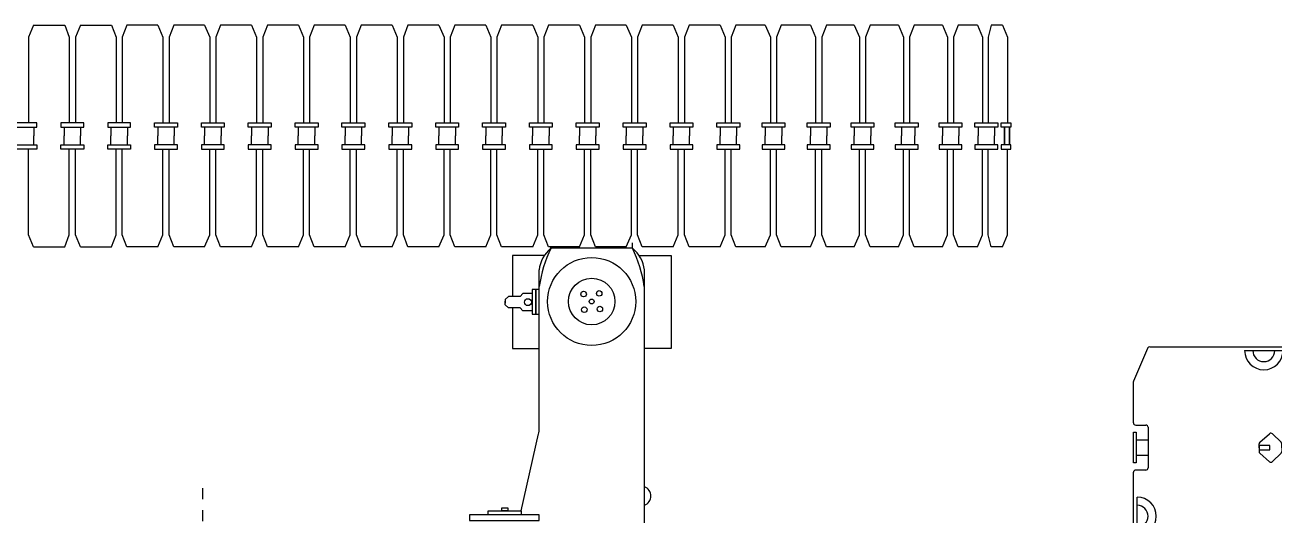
# Model space of a CAD drawing. Header units: millimetres. Extents: x 145 to 546, y 191 to 658.
# Drawn here: x 310.35 to 321.61, y 234.5 to 238.91 of the extents above; entities that cross this region are included whole.
import ezdxf

# ---------------------------------------------------------------- set-up
doc = ezdxf.new("R2010")
doc.units = ezdxf.units.MM
doc.linetypes.add('CENTER', pattern=[50.8, 31.75, -6.35, 6.35, -6.35])
doc.layers.add('Centerline', color=7, linetype='CENTER')

# ---------------------------------------------------------------- blocks, each defined once
blk = doc.blocks.new('DEMAG CC8800 TRACTOR TV')
for p, q in [((-1523, 6250), (-1568, 6140)), ((-1523, 6250), (-1243, 6250)), ((-1243, 6250), (-1201, 6140)), ((-1243, 6250), (-1201, 6140)), ((-1100, 6250), (-1146, 6140)), ((-1100, 6250), (-821, 6250)), ((-821, 6250), (-779, 6140)), ((-821, 6250), (-779, 6140)), ((-683, 6250), (-725, 6140)), ((-683, 6250), (-725, 6140)), ((-403, 6250), (-683, 6250)), ((-403, 6250), (-357, 6140)), ((-260, 6250), (-302, 6140)), ((-260, 6250), (-302, 6140)), ((19, 6250), (-260, 6250)), ((19, 6250), (65, 6140)), ((162, 6250), (120, 6140)), ((162, 6250), (120, 6140)), ((441, 6250), (162, 6250)), ((441, 6250), (487, 6140)), ((584, 6250), (543, 6140)), ((584, 6250), (543, 6140)), ((864, 6250), (584, 6250)), ((864, 6250), (910, 6140)), ((1007, 6250), (965, 6140)), ((1007, 6250), (965, 6140)), ((1286, 6250), (1007, 6250)), ((1286, 6250), (1332, 6140)), ((1429, 6250), (1387, 6140)), ((1429, 6250), (1387, 6140)), ((1709, 6250), (1429, 6250)), ((1709, 6250), (1754, 6140)), ((1852, 6250), (1810, 6140)), ((1852, 6250), (1810, 6140)), ((2131, 6250), (1852, 6250)), ((2131, 6250), (2177, 6140)), ((2274, 6250), (2232, 6140)), ((2274, 6250), (2232, 6140)), ((2553, 6250), (2274, 6250)), ((2553, 6250), (2599, 6140)), ((2696, 6250), (2654, 6140)), ((2696, 6250), (2654, 6140)), ((2976, 6250), (2696, 6250)), ((2976, 6250), (3021, 6140)), ((3119, 6250), (3077, 6140)), ((3119, 6250), (3077, 6140)), ((3398, 6250), (3119, 6250)), ((3398, 6250), (3444, 6140)), ((3541, 6250), (3499, 6140)), ((3541, 6250), (3499, 6140)), ((3820, 6250), (3541, 6250)), ((3820, 6250), (3866, 6140)), ((3963, 6250), (3922, 6140)), ((3963, 6250), (3922, 6140)), ((4243, 6250), (3963, 6250)), ((4243, 6250), (4289, 6140)), ((4386, 6250), (4344, 6140)), ((4386, 6250), (4344, 6140)), ((4665, 6250), (4386, 6250)), ((4665, 6250), (4711, 6140)), ((4808, 6250), (4766, 6140)), ((4808, 6250), (4766, 6140)), ((5073, 6250), (4808, 6250)), ((5073, 6250), (5119, 6140)), ((5216, 6250), (5174, 6140)), ((5216, 6250), (5174, 6140)), ((5481, 6250), (5216, 6250)), ((5481, 6250), (5526, 6140)), ((5624, 6250), (5582, 6140)), ((5624, 6250), (5582, 6140)), ((5875, 6250), (5624, 6250)), ((5875, 6250), (5921, 6140)), ((6018, 6250), (5976, 6140)), ((6018, 6250), (5976, 6140)), ((6274, 6250), (6018, 6250)), ((6274, 6250), (6320, 6140)), ((6416, 6250), (6374, 6140)), ((6669, 6250), (6416, 6250)), ((6669, 6250), (6715, 6140)), ((6812, 6250), (6770, 6140)), ((6986, 6250), (6812, 6250)), ((6986, 6250), (7032, 6140)), ((7110, 6250), (7081, 6140)), ((7211, 6250), (7110, 6250)), ((7211, 6250), (7257, 6140)), ((-1568, 6140), (-1568, 5368)), ((-1201, 6140), (-1201, 5368)), ((-1146, 6140), (-1146, 5368)), ((-779, 6140), (-779, 5368)), ((-725, 6140), (-725, 5368)), ((-357, 6140), (-357, 5368)), ((-302, 6140), (-302, 5368)), ((65, 6140), (65, 5368)), ((120, 6140), (120, 5368)), ((487, 6140), (487, 5368)), ((543, 6140), (543, 5368)), ((910, 6140), (910, 5368)), ((965, 6140), (965, 5368)), ((1332, 6140), (1332, 5368)), ((1387, 6140), (1387, 5368)), ((1754, 6140), (1754, 5368)), ((1810, 6140), (1810, 5368)), ((2177, 6140), (2177, 5368)), ((2232, 6140), (2232, 5368)), ((2599, 6140), (2599, 5368)), ((2654, 6140), (2654, 5368)), ((3021, 6140), (3021, 5368)), ((3077, 6140), (3077, 5368)), ((3444, 6140), (3444, 5368)), ((3499, 6140), (3499, 5368)), ((3866, 6140), (3866, 5368)), ((3922, 6140), (3922, 5368)), ((4289, 6140), (4289, 5368)), ((4344, 6140), (4344, 5368)), ((4711, 6140), (4711, 5368)), ((4766, 6140), (4766, 5368)), ((5119, 6140), (5119, 5368)), ((5174, 6140), (5174, 5368)), ((5526, 6140), (5526, 5368)), ((5582, 6140), (5582, 5368)), ((5921, 6140), (5921, 5368)), ((5976, 6140), (5976, 5368)), ((6320, 6140), (6320, 5368)), ((6374, 6140), (6374, 5368)), ((6715, 6140), (6715, 5368)), ((6770, 6140), (6770, 5368)), ((7032, 6140), (7032, 5368)), ((7081, 6140), (7081, 5368)), ((7257, 6140), (7257, 5368)), ((-1522, 5329), (-1522, 5250)), ((-1248, 5329), (-1248, 5250)), ((-1248, 5329), (-1248, 5250)), ((-1100, 5329), (-1100, 5250)), ((-826, 5329), (-826, 5250)), ((-826, 5329), (-826, 5250)), ((-678, 5329), (-678, 5250)), ((-404, 5329), (-404, 5250)), ((-255, 5329), (-255, 5250)), ((-255, 5329), (-255, 5250)), ((19, 5329), (19, 5250)), ((167, 5329), (167, 5250)), ((167, 5329), (167, 5250)), ((441, 5329), (441, 5250)), ((590, 5329), (590, 5250)), ((590, 5329), (590, 5250)), ((863, 5329), (863, 5250)), ((1012, 5329), (1012, 5250)), ((1012, 5329), (1012, 5250)), ((1286, 5329), (1286, 5250)), ((1434, 5329), (1434, 5250)), ((1434, 5329), (1434, 5250)), ((1708, 5329), (1708, 5250)), ((1857, 5329), (1857, 5250)), ((1857, 5329), (1857, 5250)), ((2131, 5329), (2131, 5250)), ((2279, 5329), (2279, 5250)), ((2279, 5329), (2279, 5250)), ((2553, 5329), (2553, 5250)), ((2701, 5329), (2701, 5250)), ((2701, 5329), (2701, 5250)), ((2975, 5329), (2975, 5250)), ((3124, 5329), (3124, 5250)), ((3124, 5329), (3124, 5250)), ((3398, 5329), (3398, 5250)), ((3546, 5329), (3546, 5250)), ((3546, 5329), (3546, 5250)), ((3820, 5329), (3820, 5250)), ((3969, 5329), (3969, 5250)), ((3969, 5329), (3969, 5250)), ((4242, 5329), (4242, 5250)), ((4391, 5329), (4391, 5250)), ((4391, 5329), (4391, 5250)), ((4665, 5329), (4665, 5250)), ((4813, 5329), (4813, 5250)), ((4813, 5329), (4813, 5250)), ((5073, 5329), (5073, 5250)), ((5221, 5329), (5221, 5250)), ((5221, 5329), (5221, 5250)), ((5480, 5329), (5480, 5250)), ((5629, 5329), (5629, 5250)), ((5629, 5329), (5629, 5250)), ((5875, 5329), (5875, 5250)), ((6023, 5329), (6023, 5250)), ((6023, 5329), (6023, 5250)), ((6023, 5329), (6023, 5250)), ((6301, 5329), (6301, 5250)), ((6422, 5329), (6422, 5250)), ((6422, 5329), (6422, 5250)), ((6422, 5329), (6422, 5250)), ((6669, 5329), (6669, 5250)), ((6817, 5329), (6817, 5250)), ((6992, 5329), (6992, 5250)), ((7140, 5329), (7140, 5250)), ((-1522, 5171), (-1522, 5250)), ((-1248, 5171), (-1248, 5250)), ((-1248, 5171), (-1248, 5250)), ((-1100, 5171), (-1100, 5250)), ((-826, 5171), (-826, 5250)), ((-826, 5171), (-826, 5250)), ((-678, 5171), (-678, 5250)), ((-404, 5171), (-404, 5250)), ((-255, 5171), (-255, 5250)), ((-255, 5171), (-255, 5250)), ((19, 5171), (19, 5250)), ((167, 5171), (167, 5250)), ((167, 5171), (167, 5250)), ((441, 5171), (441, 5250)), ((590, 5171), (590, 5250)), ((590, 5171), (590, 5250)), ((863, 5171), (863, 5250)), ((1012, 5171), (1012, 5250)), ((1012, 5171), (1012, 5250)), ((1286, 5171), (1286, 5250)), ((1434, 5171), (1434, 5250)), ((1434, 5171), (1434, 5250)), ((1708, 5171), (1708, 5250)), ((1857, 5171), (1857, 5250)), ((1857, 5171), (1857, 5250)), ((2131, 5171), (2131, 5250)), ((2279, 5171), (2279, 5250)), ((2279, 5171), (2279, 5250)), ((2553, 5171), (2553, 5250)), ((2701, 5171), (2701, 5250)), ((2701, 5171), (2701, 5250)), ((2975, 5171), (2975, 5250)), ((3124, 5171), (3124, 5250)), ((3124, 5171), (3124, 5250)), ((3398, 5171), (3398, 5250)), ((3546, 5171), (3546, 5250)), ((3546, 5171), (3546, 5250)), ((3820, 5171), (3820, 5250)), ((3969, 5171), (3969, 5250)), ((3969, 5171), (3969, 5250)), ((4242, 5171), (4242, 5250)), ((4391, 5171), (4391, 5250)), ((4391, 5171), (4391, 5250)), ((4665, 5171), (4665, 5250)), ((4813, 5171), (4813, 5250)), ((4813, 5171), (4813, 5250)), ((5073, 5171), (5073, 5250)), ((5221, 5171), (5221, 5250)), ((5221, 5171), (5221, 5250)), ((5480, 5171), (5480, 5250)), ((5629, 5171), (5629, 5250)), ((5629, 5171), (5629, 5250)), ((5875, 5171), (5875, 5250)), ((6023, 5171), (6023, 5250)), ((6023, 5171), (6023, 5250)), ((6023, 5171), (6023, 5250)), ((6301, 5171), (6301, 5250)), ((6422, 5171), (6422, 5250)), ((6422, 5171), (6422, 5250)), ((6422, 5171), (6422, 5250)), ((6669, 5171), (6669, 5250)), ((6817, 5171), (6817, 5250)), ((6992, 5171), (6992, 5250)), ((7140, 5171), (7140, 5250)), ((-1568, 4360), (-1568, 5132)), ((-1201, 4360), (-1201, 5132)), ((-1146, 4360), (-1146, 5132)), ((-779, 4360), (-779, 5132)), ((-725, 4360), (-725, 5132)), ((-357, 4360), (-357, 5132)), ((-302, 4360), (-302, 5132)), ((65, 4360), (65, 5132)), ((120, 4360), (120, 5132)), ((487, 4360), (487, 5132)), ((543, 4360), (543, 5132)), ((910, 4360), (910, 5132)), ((965, 4360), (965, 5132)), ((1332, 4360), (1332, 5132)), ((1387, 4360), (1387, 5132)), ((1754, 4360), (1754, 5132)), ((1810, 4360), (1810, 5132)), ((2177, 4360), (2177, 5132)), ((2232, 4360), (2232, 5132)), ((2599, 4360), (2599, 5132)), ((2654, 4360), (2654, 5132)), ((3021, 4360), (3021, 5132)), ((3077, 4360), (3077, 5132)), ((3444, 4360), (3444, 5132)), ((3499, 4360), (3499, 5132)), ((3866, 4360), (3866, 5132)), ((3922, 4360), (3922, 5132)), ((4289, 4360), (4289, 5132)), ((4344, 4360), (4344, 5132)), ((4711, 4360), (4711, 5132)), ((4766, 4360), (4766, 5132)), ((5119, 4360), (5119, 5132)), ((5174, 4360), (5174, 5132)), ((5526, 4360), (5526, 5132)), ((5582, 4360), (5582, 5132)), ((5921, 4360), (5921, 5132)), ((5976, 4360), (5976, 5132)), ((6320, 4360), (6320, 5132)), ((6374, 4360), (6374, 5132)), ((6715, 4360), (6715, 5132)), ((6770, 4360), (6770, 5132)), ((7032, 4360), (7032, 5132)), ((7081, 4360), (7081, 5132)), ((7257, 4360), (7257, 5132)), ((-1523, 4250), (-1568, 4360)), ((-1243, 4250), (-1201, 4360)), ((-1243, 4250), (-1201, 4360)), ((-1100, 4250), (-1146, 4360)), ((-821, 4250), (-779, 4360)), ((-821, 4250), (-779, 4360)), ((-683, 4250), (-725, 4360)), ((-683, 4250), (-725, 4360)), ((-403, 4250), (-357, 4360)), ((-260, 4250), (-302, 4360)), ((-260, 4250), (-302, 4360)), ((19, 4250), (65, 4360)), ((162, 4250), (120, 4360)), ((162, 4250), (120, 4360)), ((441, 4250), (487, 4360)), ((584, 4250), (543, 4360)), ((584, 4250), (543, 4360)), ((864, 4250), (910, 4360)), ((1007, 4250), (965, 4360)), ((1007, 4250), (965, 4360)), ((1286, 4250), (1332, 4360)), ((1429, 4250), (1387, 4360)), ((1429, 4250), (1387, 4360)), ((1709, 4250), (1754, 4360)), ((1852, 4250), (1810, 4360)), ((1852, 4250), (1810, 4360)), ((2131, 4250), (2177, 4360)), ((2274, 4250), (2232, 4360)), ((2274, 4250), (2232, 4360)), ((2553, 4250), (2599, 4360)), ((2696, 4250), (2654, 4360)), ((2696, 4250), (2654, 4360)), ((2976, 4250), (3021, 4360)), ((3119, 4250), (3077, 4360)), ((3119, 4250), (3077, 4360)), ((3398, 4250), (3444, 4360)), ((3541, 4250), (3499, 4360)), ((3541, 4250), (3499, 4360)), ((3820, 4250), (3866, 4360)), ((3876, 4238), (3876, 4287)), ((3963, 4250), (3922, 4360)), ((3963, 4250), (3922, 4360)), ((4243, 4250), (4289, 4360)), ((4386, 4250), (4344, 4360)), ((4386, 4250), (4344, 4360)), ((4665, 4250), (4711, 4360)), ((4808, 4250), (4766, 4360)), ((4808, 4250), (4766, 4360)), ((5073, 4250), (5119, 4360)), ((5216, 4250), (5174, 4360)), ((5216, 4250), (5174, 4360)), ((5481, 4250), (5526, 4360)), ((5624, 4250), (5582, 4360)), ((5624, 4250), (5582, 4360)), ((5875, 4250), (5921, 4360)), ((6018, 4250), (5976, 4360)), ((6018, 4250), (5976, 4360)), ((6274, 4250), (6320, 4360)), ((6416, 4250), (6374, 4360)), ((6669, 4250), (6715, 4360)), ((6812, 4250), (6770, 4360)), ((6986, 4250), (7032, 4360)), ((7110, 4250), (7081, 4360)), ((7211, 4250), (7257, 4360)), ((-1523, 4250), (-1243, 4250)), ((-1100, 4250), (-821, 4250)), ((-403, 4250), (-683, 4250)), ((19, 4250), (-260, 4250)), ((441, 4250), (162, 4250)), ((864, 4250), (584, 4250)), ((1286, 4250), (1007, 4250)), ((1709, 4250), (1429, 4250)), ((2131, 4250), (1852, 4250)), ((2553, 4250), (2274, 4250)), ((2976, 4250), (2696, 4250)), ((3081, 4173), (2794, 4173)), ((2794, 4173), (2794, 3803)), ((3398, 4250), (3119, 4250)), ((3141, 4238), (3141, 4250)), ((3876, 4238), (3142, 4238)), ((3820, 4250), (3541, 4250)), ((3936, 4173), (4223, 4173)), ((4243, 4250), (3963, 4250)), ((4223, 4173), (4223, 3335)), ((4665, 4250), (4386, 4250)), ((5073, 4250), (4808, 4250)), ((5481, 4250), (5216, 4250)), ((5875, 4250), (5624, 4250)), ((6274, 4250), (6018, 4250)), ((6669, 4250), (6416, 4250)), ((6986, 4250), (6812, 4250)), ((7211, 4250), (7110, 4250)), ((3034, 2613), (3034, 4043)), ((3983, 0), (3983, 4043)), ((2887, 3830), (2863, 3803)), ((2970, 3830), (2887, 3830)), ((2759, 3803), (2728, 3777)), ((2728, 3777), (2728, 3742)), ((2728, 3728), (2728, 3762)), ((2759, 3701), (2728, 3728)), ((2863, 3803), (2759, 3803)), ((2863, 3701), (2759, 3701)), ((2794, 3701), (2794, 3335)), ((2887, 3674), (2863, 3701)), ((2970, 3674), (2887, 3674)), ((2794, 3335), (3034, 3335)), ((4223, 3335), (3983, 3335)), ((2872, 1871), (3029, 2564))]:
    blk.add_line(p, q)
for points in [[(-1700, 5368), (-1700, 5329), (-1493, 5329), (-1493, 5368)], [(-1277, 5368), (-1277, 5329), (-1071, 5329), (-1071, 5368)], [(-855, 5368), (-855, 5329), (-649, 5329), (-649, 5368)], [(-226, 5368), (-226, 5329), (-433, 5329), (-433, 5368)], [(196, 5368), (196, 5329), (-10, 5329), (-10, 5368)], [(619, 5368), (619, 5329), (412, 5329), (412, 5368)], [(1041, 5368), (1041, 5329), (835, 5329), (835, 5368)], [(1463, 5368), (1463, 5329), (1257, 5329), (1257, 5368)], [(1886, 5368), (1886, 5329), (1679, 5329), (1679, 5368)], [(2308, 5368), (2308, 5329), (2102, 5329), (2102, 5368)], [(2730, 5368), (2730, 5329), (2524, 5329), (2524, 5368)], [(3153, 5368), (3153, 5329), (2946, 5329), (2946, 5368)], [(3575, 5368), (3575, 5329), (3369, 5329), (3369, 5368)], [(3998, 5368), (3998, 5329), (3791, 5329), (3791, 5368)], [(4420, 5368), (4420, 5329), (4214, 5329), (4214, 5368)], [(4842, 5368), (4842, 5329), (4636, 5329), (4636, 5368)], [(5250, 5368), (5250, 5329), (5044, 5329), (5044, 5368)], [(5658, 5368), (5658, 5329), (5451, 5329), (5451, 5368)], [(6052, 5368), (6052, 5329), (5846, 5329), (5846, 5368)], [(6450, 5368), (6450, 5329), (6244, 5329), (6244, 5368)], [(6846, 5368), (6846, 5329), (6640, 5329), (6640, 5368)], [(7169, 5368), (7169, 5329), (6963, 5329), (6963, 5368)], [(7285, 5368), (7285, 5329), (7200, 5329), (7200, 5368)], [(7229, 5329), (7229, 5250), (7229, 5250), (7229, 5329)], [(7273, 5329), (7273, 5250), (7273, 5250), (7273, 5329)], [(7229, 5171), (7229, 5250), (7229, 5250), (7229, 5171)], [(7273, 5171), (7273, 5250), (7273, 5250), (7273, 5171)], [(-1700, 5132), (-1700, 5171), (-1493, 5171), (-1493, 5132)], [(-1277, 5132), (-1277, 5171), (-1071, 5171), (-1071, 5132)], [(-855, 5132), (-855, 5171), (-649, 5171), (-649, 5132)], [(-226, 5132), (-226, 5171), (-433, 5171), (-433, 5132)], [(196, 5132), (196, 5171), (-10, 5171), (-10, 5132)], [(619, 5132), (619, 5171), (412, 5171), (412, 5132)], [(1041, 5132), (1041, 5171), (835, 5171), (835, 5132)], [(1463, 5132), (1463, 5171), (1257, 5171), (1257, 5132)], [(1886, 5132), (1886, 5171), (1679, 5171), (1679, 5132)], [(2308, 5132), (2308, 5171), (2102, 5171), (2102, 5132)], [(2730, 5132), (2730, 5171), (2524, 5171), (2524, 5132)], [(3153, 5132), (3153, 5171), (2946, 5171), (2946, 5132)], [(3575, 5132), (3575, 5171), (3369, 5171), (3369, 5132)], [(3998, 5132), (3998, 5171), (3791, 5171), (3791, 5132)], [(4420, 5132), (4420, 5171), (4214, 5171), (4214, 5132)], [(4842, 5132), (4842, 5171), (4636, 5171), (4636, 5132)], [(5250, 5132), (5250, 5171), (5044, 5171), (5044, 5132)], [(5658, 5132), (5658, 5171), (5451, 5171), (5451, 5132)], [(6052, 5132), (6052, 5171), (5846, 5171), (5846, 5132)], [(6450, 5132), (6450, 5171), (6244, 5171), (6244, 5132)], [(6846, 5132), (6846, 5171), (6640, 5171), (6640, 5132)], [(7169, 5132), (7169, 5171), (6963, 5171), (6963, 5132)], [(7285, 5132), (7285, 5171), (7200, 5171), (7200, 5132)], [(3003, 3866), (2970, 3866), (2970, 3644), (3003, 3644)], [(3034, 3866), (3003, 3866), (3003, 3645), (3034, 3645)], [(3034, 1834), (2405, 1834), (2405, 1784), (3034, 1784)], [(2574, 1871), (2872, 1871), (2872, 1834), (2574, 1834)], [(2697, 1899), (2752, 1899), (2752, 1871), (2697, 1871)]]:
    blk.add_lwpolyline(points, close=True)
for centre, radius in [((3508, 3758), 397), ((3508, 3758), 210), ((3435, 3825), 24.9), ((3576, 3831), 24.9), ((2933, 3752), 31.1), ((3508, 3758), 21.9), ((3441, 3684), 24.9), ((3582, 3690), 24.9)]:
    blk.add_circle(centre, radius)
for centre, radius, start, end in [((3316, 4015), 283, 128.1729, 174.3589), ((4203, 3720), 1181, 154.0047, 171.5814), ((3701, 4015), 283, 5.6411, 51.8271), ((2814, 3720), 1181, 8.4186, 25.9953), ((2810, 2613), 225, 347.2541, 0), ((3954, 2005), 87.6, 289.2219, 70.7781)]:
    blk.add_arc(centre, radius, start, end)
at = {"layer": 'Centerline'}
blk.add_line((0, 2077), (0, -2077), dxfattribs=at)
blk = doc.blocks.new('DEMAG CC8800 CW')
for p, q in [((-1173, 3044), (-1047, 3338)), ((-1029, 3350), (1029, 3350)), ((-173, 3316), (173, 3316)), ((1047, 3338), (1173, 3043)), ((-1175, 2664), (-1175, 3036)), ((1175, 3035), (1175, 2664)), ((-1155, 2644), (-1064, 2644)), ((-1044, 2624), (-1044, 2259)), ((1044, 2624), (1044, 2259)), ((1155, 2644), (1064, 2644)), ((-1151, 2510), (-1044, 2510)), ((-36, 2489), (51, 2566)), ((155, 2489), (78, 2565)), ((1151, 2510), (1044, 2510)), ((-1151, 2373), (-1044, 2373)), ((-43, 2440), (-43, 2474)), ((-43, 2440), (-43, 2406)), ((-36, 2391), (51, 2314)), ((155, 2391), (78, 2315)), ((161, 2440), (161, 2475)), ((161, 2441), (161, 2406)), ((1151, 2373), (1044, 2373)), ((-1175, 1320), (-1175, 2219)), ((-1064, 2239), (-1155, 2239)), ((1064, 2239), (1155, 2239)), ((1175, 2219), (1175, 1320)), ((-1142, 1649), (-1142, 1995)), ((1137, 1649), (1137, 1995)), ((-1175, 1384), (-1104, 1384)), ((-1104, 1384), (-928, 1384)), ((-928, 1384), (-928, 1320)), ((855, 1403), (855, 1336)), ((1122, 1403), (1122, 1336)), ((627, 1336), (611, 1320)), ((676, 1336), (627, 1336)), ((-1175, -1180), (-1175, 1180)), ((972, 1180), (972, 642)), ((974, 632), (1161, 308)), ((1161, 308), (1167, -298)), ((974, -632), (1167, -298)), ((972, -1180), (972, -642)), ((-1175, -1320), (-1175, -2219)), ((-928, -1384), (-928, -1320)), ((627, -1336), (611, -1320)), ((676, -1336), (627, -1336)), ((855, -1403), (855, -1336)), ((1122, -1403), (1122, -1336)), ((1175, -2219), (1175, -1320)), ((-1175, -1384), (-1024, -1384)), ((-1024, -1384), (-928, -1384)), ((-1142, -1649), (-1142, -1995)), ((1137, -1649), (1137, -1995)), ((-1064, -2239), (-1155, -2239)), ((1064, -2239), (1155, -2239)), ((-1044, -2624), (-1044, -2259)), ((-36, -2391), (51, -2314)), ((155, -2391), (78, -2315)), ((1044, -2624), (1044, -2259)), ((-1151, -2373), (-1044, -2373)), ((-43, -2440), (-43, -2406)), ((-43, -2440), (-43, -2474)), ((161, -2441), (161, -2406)), ((161, -2440), (161, -2475)), ((1151, -2373), (1044, -2373)), ((-1151, -2510), (-1044, -2510)), ((-36, -2489), (51, -2566)), ((155, -2489), (78, -2565)), ((1151, -2510), (1044, -2510)), ((-1175, -2664), (-1175, -3036)), ((-1155, -2644), (-1064, -2644)), ((1155, -2644), (1064, -2644)), ((1175, -3035), (1175, -2664)), ((-1173, -3044), (-1047, -3338)), ((1047, -3338), (1173, -3043)), ((-1029, -3350), (1029, -3350)), ((-173, -3316), (173, -3316))]:
    blk.add_line(p, q)
for points in [[(-1151, 2579), (-1151, 2304), (-1175, 2304), (-1175, 2579)], [(1151, 2579), (1151, 2304), (1175, 2304), (1175, 2579)], [(-43, 2460), (-43, 2421), (54, 2421), (54, 2460)], [(1175, 1463), (1318, 1463), (1318, 1402), (1175, 1402)], [(1175, -1463), (1318, -1463), (1318, -1402), (1175, -1402)], [(-1151, -2579), (-1151, -2304), (-1175, -2304), (-1175, -2579)], [(1151, -2579), (1151, -2304), (1175, -2304), (1175, -2579)], [(-43, -2460), (-43, -2421), (54, -2421), (54, -2460)]]:
    blk.add_lwpolyline(points, close=True)
for points in [[(1076, 1463), (298, 1463), (298, 1403), (1076, 1403)], [(1076, 1403), (1175, 1403), (1175, 1463), (1076, 1463)], [(1175, 1320), (1175, 1384), (1466, 1384), (1466, 1320)], [(1076, 1336), (676, 1336), (676, 1320)], [(1175, 1320), (1175, 1336), (1076, 1336)], [(1175, -1336), (676, -1336), (676, -1320)], [(1175, -1320), (1175, -1384), (1466, -1384), (1466, -1320)], [(1076, -1463), (298, -1463), (298, -1403), (1076, -1403)], [(1076, -1403), (1175, -1403), (1175, -1463), (1076, -1463)]]:
    blk.add_lwpolyline(points)
for centre, radius, start, end in [((-1029, 3330), 20, 90, 156.8004), ((0, 3316), 173, 180, 0), ((0, 3316), 99.3, 180, 0), ((1029, 3330), 20, 23.1644, 90), ((-1155, 3036), 20, 156.8004, 180), ((1155, 3035), 20, 0, 23.1644), ((-1155, 2664), 20, 180, 270), ((-1064, 2624), 20, 0, 90), ((1064, 2624), 20, 90, 180), ((1155, 2664), 20, 270, 0), ((-23, 2474), 20, 131.5362, 180), ((64, 2551), 20, 45.148, 131.5362), ((141, 2475), 20, 0, 45.148), ((-23, 2406), 20, 180.1373, 228.6011), ((141, 2405), 20, 314.9893, 0.1373), ((-1064, 2259), 20, 270, 0), ((64, 2329), 20, 228.6011, 314.9893), ((1064, 2259), 20, 180, 270), ((-1155, 2219), 20, 90, 180), ((1155, 2219), 20, 0, 90), ((-1142, 1822), 173, 270, 90), ((-1142, 1822), 99.3, 270, 90), ((1137, 1822), 173, 90, 270), ((1137, 1822), 99.3, 90, 270), ((1008, 1437), 74.4, 20.258, 159.742), ((1008, 1437), 74.4, 20.258, 25.5142), ((992, 642), 20, 180, 209.9901), ((992, -642), 20, 150.0099, 180), ((1008, -1437), 74.4, 200.258, 339.742), ((1008, -1437), 74.4, 334.4858, 339.742), ((-1142, -1822), 173, 270, 90), ((1137, -1822), 173, 90, 270), ((-1142, -1822), 99.3, 270, 90), ((1137, -1822), 99.3, 90, 270), ((-1155, -2219), 20, 180, 270), ((-1064, -2259), 20, 0, 90), ((1064, -2259), 20, 90, 180), ((1155, -2219), 20, 270, 0), ((64, -2329), 20, 45.0107, 131.3989), ((-23, -2406), 20, 131.3989, 179.8627), ((-23, -2474), 20, 180, 228.4638), ((141, -2405), 20, 359.8627, 45.0107), ((141, -2475), 20, 314.852, 0), ((64, -2551), 20, 228.4638, 314.852), ((-1155, -2664), 20, 90, 180), ((-1064, -2624), 20, 270, 0), ((1064, -2624), 20, 180, 270), ((1155, -2664), 20, 0, 90), ((-1155, -3036), 20, 180, 203.1996), ((1155, -3035), 20, 336.8356, 0), ((0, -3316), 173, 0, 180), ((0, -3316), 99.3, 0, 180), ((-1029, -3330), 20, 203.1996, 270), ((1029, -3330), 20, 270, 336.8356)]:
    blk.add_arc(centre, radius, start, end)
blk = doc.blocks.new('DEMAG CC8800 PLATFORM TV')
at = {"rotation": 180.0000000000001}
blk.add_blockref('DEMAG CC8800 CW', (-9567, 0), dxfattribs=at)

msp = doc.modelspace()

# ---------------------------------------------------------------- block references
at = {"xscale": 0.001000000003841706, "yscale": 0.001000000000203727, "zscale": 0.001}
msp.add_blockref('DEMAG CC8800 TRACTOR TV', (311.954, 232.664), dxfattribs=at)
at = {"xscale": 0.001000000003841706, "yscale": 0.001000000000203727, "zscale": 0.001, "rotation": 180}
msp.add_blockref('DEMAG CC8800 PLATFORM TV', (311.954, 232.664), dxfattribs=at)

doc.saveas('drawing.dxf')
